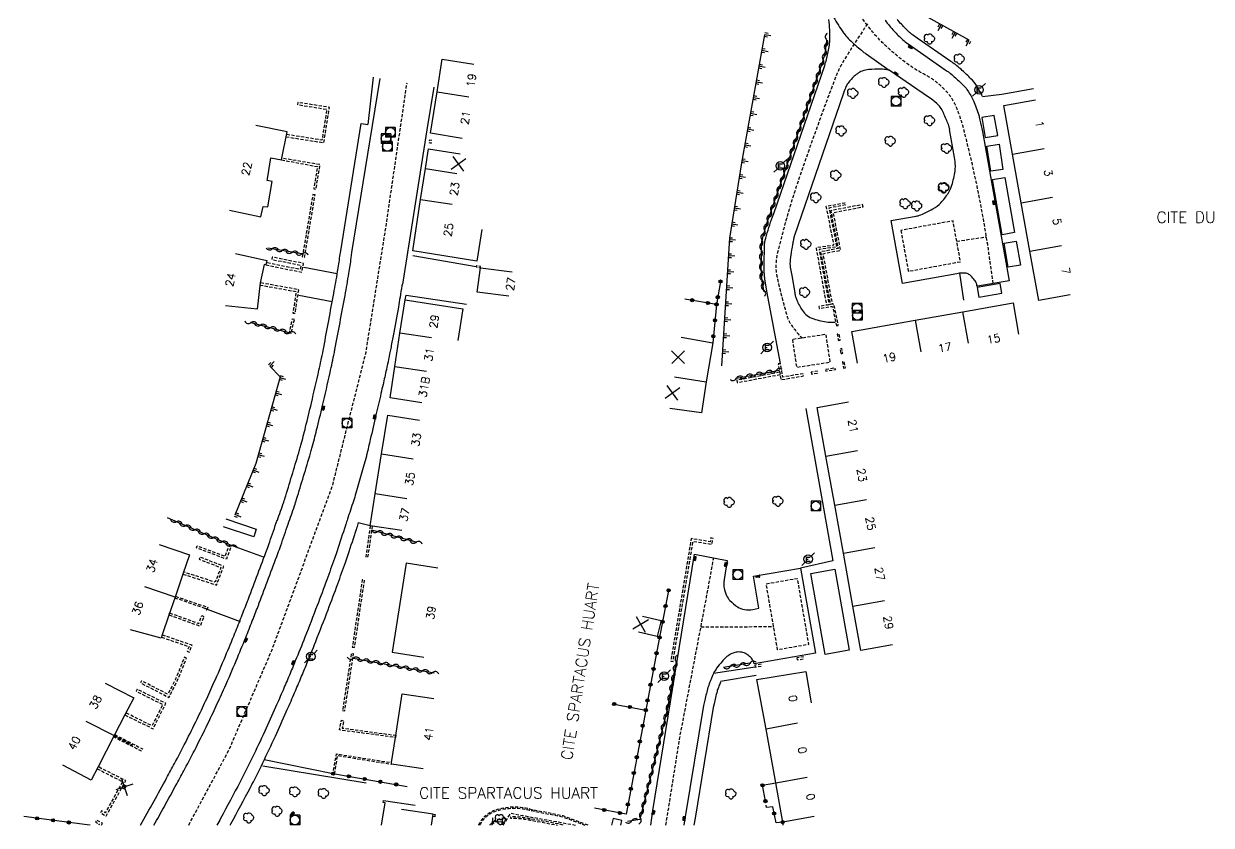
# Model space of a CAD drawing. Header units: millimetres. Extents: x 149999 to 151000, y 127000 to 128000.
# Drawn here: x 150167.4 to 150352.8, y 127000 to 127125.1 of the extents above; entities that cross this region are included whole.
import ezdxf
from ezdxf.enums import TextEntityAlignment as Align

# ---------------------------------------------------------------- set-up
doc = ezdxf.new("R2010")
doc.units = ezdxf.units.MM
doc.linetypes.add('DASHED', pattern=[0.75, 0.5, -0.25])
doc.layers.get('0').update_dxf_attribs({"linetype": 'CONTINUOUS'})
for name, color, linetype in [('W0001', 6, 'DASHED'), ('W0008', 7, 'CONTINUOUS'), ('W0017', 7, 'CONTINUOUS'), ('W0100', 7, 'CONTINUOUS'), ('W0112', 1, 'DASHED'), ('W0211', 2, 'CONTINUOUS'), ('W0300', 7, 'CONTINUOUS'), ('W0302', 3, 'CONTINUOUS'), ('W0310', 3, 'CONTINUOUS'), ('W0322', 7, 'CONTINUOUS'), ('W0400', 7, 'CONTINUOUS'), ('W0420', 7, 'CONTINUOUS'), ('W0471', 7, 'CONTINUOUS'), ('W0989', 7, 'CONTINUOUS'), ('W0991', 7, 'CONTINUOUS'), ('W1102', 7, 'CONTINUOUS'), ('W1474', 7, 'CONTINUOUS')]:
    doc.layers.add(name, color=color, linetype=linetype)
doc.styles.get("Standard").update_dxf_attribs({"font": 'romans.shx', "width": 0.85})

# ---------------------------------------------------------------- blocks, each defined once
blk = doc.blocks.new('t991o')
at = {"color": 0, "linetype": 'Continuous'}
for p, q in [((-1, 1), (1, -1)), ((-1, -1), (1, 1))]:
    blk.add_line(p, q, dxfattribs=at)
blk = doc.blocks.new('t322o')
at = {"color": 0, "linetype": 'Continuous'}
for radius in [0.25, 0.15]:
    blk.add_circle((0, 0), radius, dxfattribs=at)
blk = doc.blocks.new('T400')
for p, q in [((-0.15, 0.3), (0.15, 0.3)), ((-0.15, -0.25), (-0.15, 0.3)), ((-0.15, 0.15), (0.15, 0.15)), ((-0.15, 0), (0.15, 0)), ((0.15, 0.3), (0.15, -0.25)), ((-0.15, -0.15), (0.15, -0.15)), ((-0.15, -0.25), (-0.15, -0.3)), ((-0.15, -0.3), (0.15, -0.3)), ((0.15, -0.3), (0.15, -0.25))]:
    blk.add_line(p, q)
blk = doc.blocks.new('t310o')
at = {"color": 0, "linetype": 'Continuous'}
for centre, start, end in [((-0.5, 0.38), 216.8699, 323.1304), ((0.5, -0.37), 36.8699, 143.1303)]:
    blk.add_arc(centre, 0.625, start, end, dxfattribs=at)
blk = doc.blocks.new('t211o')
at = {"color": 0, "linetype": 'Continuous'}
for p, q in [((-0.29, 0.5), (-0.29, 0)), ((0, 1), (0, 0)), ((0.29, 0.5), (0.29, 0))]:
    blk.add_line(p, q, dxfattribs=at)
blk = doc.blocks.new('T420')
for p, q in [((0.75, 0.75), (-0.75, 0.75)), ((-0.75, 0.75), (-0.75, -0.75)), ((0.75, 0.75), (0.75, -0.75)), ((0.75, -0.75), (-0.75, -0.75))]:
    blk.add_line(p, q)
blk.add_ellipse((0, 0), major_axis=(-0.53, 0.53), ratio=1, start_param=3.926991, end_param=10.210176)
blk = doc.blocks.new('T300')
for p, q in [((-0.8, 0.51), (-0.86, 0.34)), ((-0.86, 0.34), (-0.86, 0.17)), ((-0.86, 0.17), (-0.74, 0.06)), ((-0.69, 0.63), (-0.8, 0.51)), ((-0.8, -0.06), (-0.74, 0.06)), ((-0.74, 0.06), (-0.69, 0.11)), ((-0.57, 0.69), (-0.69, 0.63)), ((-0.46, 0.69), (-0.57, 0.69)), ((-0.29, 0.63), (-0.46, 0.69)), ((-0.29, 0.63), (-0.17, 0.74)), ((-0.23, 0.57), (-0.29, 0.63)), ((-0.17, 0.74), (-0.06, 0.8)), ((-0.06, 0.8), (0.06, 0.8)), ((0.06, 0.8), (0.23, 0.74)), ((0.23, 0.74), (0.34, 0.63)), ((0.34, 0.63), (0.4, 0.51)), ((0.46, 0.46), (0.34, 0.46)), ((0.4, 0.51), (0.4, 0.46)), ((0.57, 0.4), (0.46, 0.46)), ((0.57, 0.4), (0.69, 0.29)), ((0.69, 0.29), (0.74, 0.17)), ((0.74, 0.06), (0.69, -0.17)), ((0.74, 0.17), (0.74, 0.06)), ((-0.8, -0.17), (-0.8, -0.06)), ((-0.8, -0.23), (-0.8, -0.17)), ((-0.74, -0.34), (-0.8, -0.23)), ((-0.69, -0.4), (-0.74, -0.34)), ((-0.51, -0.46), (-0.69, -0.4)), ((-0.4, -0.46), (-0.51, -0.46)), ((-0.4, -0.46), (-0.34, -0.46)), ((-0.34, -0.46), (-0.34, -0.4)), ((-0.34, -0.51), (-0.34, -0.46)), ((-0.29, -0.63), (-0.34, -0.51)), ((-0.17, -0.74), (-0.29, -0.63)), ((-0.06, -0.8), (-0.17, -0.74)), ((0.06, -0.8), (-0.06, -0.8)), ((0.17, -0.74), (0.06, -0.8)), ((0.23, -0.69), (0.17, -0.74)), ((0.29, -0.46), (0.23, -0.46)), ((0.29, -0.63), (0.23, -0.69)), ((0.46, -0.4), (0.29, -0.46)), ((0.34, -0.51), (0.29, -0.63)), ((0.34, -0.51), (0.34, -0.46)), ((0.57, -0.34), (0.46, -0.4)), ((0.63, -0.29), (0.57, -0.34)), ((0.69, -0.17), (0.63, -0.29))]:
    blk.add_line(p, q)
blk = doc.blocks.new('T471')
for p, q in [((-0.333334, 0.333334), (-0.333334, -0.333334)), ((-0.333334, 0.333334), (0.333334, 0.333334)), ((-0.333334, 0), (0, 0)), ((0.500001, 0.500001), (1.000002, 1.000002)), ((-0.500001, -0.500001), (-1.000002, -1.000002)), ((-0.333334, -0.333334), (0.333334, -0.333334))]:
    blk.add_line(p, q)
blk.add_ellipse((0, 0), major_axis=(0.471405, 0.471405), ratio=1, start_param=5.4977871438, end_param=11.780972451)
blk = doc.blocks.new('T1474')
at = {"color": 0, "linetype": 'Continuous', "flags": 128}
for points in [[(-0.75, -0.5), (-0.75, 0.5)], [(-0.75, 0), (0.75, 0)], [(0.75, 0), (0.75, -0.5), (0.75, 0.5)]]:
    blk.add_lwpolyline(points, dxfattribs=at)

msp = doc.modelspace()

# ---------------------------------------------------------------- linework, layer by layer
at = {"layer": 'W0001', "flags": 128}
for points in [[(150318.73, 127084.56, 0.012526), (150317.08, 127095.34, 0.014994), (150315.21, 127104.25, 0.000266), (150314.23, 127108.27, 0.00468), (150314.18, 127108.5, 0.015698), (150313.62, 127110.37, 0.017226), (150313, 127112.04, 0.043187), (150312.36, 127113.29, 0.040153), (150311.46, 127114.5, 0.026101), (150310.69, 127115.29, 0.022382), (150309.7, 127116.12, 0.044569), (150307.98, 127117.21, -0.034548), (150305.73, 127118.58, -0.022643), (150303.27, 127120.49, -0.02267), (150301, 127122.61, -0.03105), (150299.25, 127124.64, -0.028122), (150297.59, 127127.09, -0.028962), (150296.37, 127129.44, -0.022517), (150295.11, 127132.6, -0.02907), (150293.98, 127136.65, -0.046225), (150293.65, 127139.27, -0.019145), (150293.67, 127141.64, -0.017715), (150293.88, 127144.18, -0.011943), (150294.21, 127146.57, -0.019862), (150294.51, 127147.99, -0.036118), (150294.71, 127148.6, -0.004125), (150296.84, 127153.69, -0.02963), (150298.65, 127157.31, -0.020728), (150301.73, 127162.18)], [(150299.11, 127125.1, 0.014481), (150295.2, 127119, 0.043751), (150294.15, 127116.84, 0.009068), (150288.52, 127101.28, 0.016904), (150285.93, 127092.79, 0.002878), (150285.09, 127089.55, 0.017252), (150284.97, 127089, 0.041318), (150284.8, 127087.27, 0.052353), (150284.92, 127085.9, 0.007689), (150285.1, 127085.06, 0.003446), (150285.53, 127083.19, 0.00617), (150285.81, 127082.13, 0.002568), (150286.5, 127079.59, 0.078067), (150287.14, 127078.2, 0.043055), (150288.86, 127076.03)]]:
    msp.add_lwpolyline(points, format="xyb", dxfattribs=at)
for points in [[(150193.12, 127000), (150199.39, 127011.69), (150206.1, 127027.28), (150215.55, 127052.89), (150220.81, 127073.86), (150223.89, 127093.2), (150227.21, 127115.88)], [(150313.04, 127091.16), (150317.68, 127091.85)], [(150267.63, 127000), (150269.76, 127013.44), (150273.98, 127035.57), (150275.09, 127041.74)], [(150273.1, 127030.96), (150284.45, 127030.99)], [(150242.21, 127000), (150243.4, 127001.85), (150253.52, 127000)]]:
    msp.add_lwpolyline(points, dxfattribs=at)
for points in [[(150304.31, 127092.85), (150305.48, 127086.47), (150313.62, 127087.96), (150312.46, 127094.34)], [(150287.37, 127075.8), (150288.03, 127071.48), (150293.29, 127072.29), (150292.63, 127076.6)], [(150283.29, 127037.68), (150288.12, 127038.52), (150289.9, 127028.19), (150285.07, 127027.36)]]:
    msp.add_lwpolyline(points, close=True, dxfattribs=at)
at = {"layer": 'W0008', "flags": 128}
for points in [[(150285.51, 127072.06), (150283.41, 127083.37), (150283.12, 127085, -0.018233), (150283.06, 127085.43, -0.012822), (150283.01, 127086.04, -0.013664), (150282.98, 127087.27, -0.005548), (150283.02, 127090.31, -0.059945), (150283.21, 127091.64, -0.023065), (150284.28, 127094.97), (150284.46, 127095.47), (150292.42, 127118.61, 0.015877), (150292.7, 127119.52, 0.014998), (150292.93, 127120.49, 0.016081), (150293.12, 127121.53, 0.016081), (150293.23, 127122.57, 0.017757), (150293.21, 127124.18, 0.017757), (150293.07, 127125.78, 0.015977)], [(150293.62, 127126.43, 0.007366), (150295.14, 127123.99, 0.030756), (150295.55, 127123.43, 0.029296), (150296.31, 127122.62, 0.013054), (150298.15, 127120.97, 0.014031), (150298.45, 127120.73, 0.010034), (150298.88, 127120.41), (150302.51, 127117.87, 0.017402), (150301.73, 127117.99, 0.025726), (150301.2, 127118.03, 0.03078), (150299.31, 127117.95, 0.055384), (150298.28, 127117.72, 0.085671), (150297.52, 127117.31, 0.044279), (150296.3, 127116.16, 0.058535), (150295.86, 127115.52, 0.04582), (150295.47, 127114.6), (150295.32, 127114.13), (150287.7, 127092.05, 0.025376), (150287.65, 127091.88, 0.008497), (150287.54, 127091.36, 0.00499), (150287.4, 127090.65, 0.002163), (150287.12, 127089.01, 0.041151), (150287, 127087.63, 0.053733), (150287.11, 127086.58), (150287.27, 127085.81), (150287.74, 127083.1, 0.02805), (150287.87, 127082.51, 0.029863), (150288.06, 127081.98, 0.047118), (150288.95, 127080.33, 0.084058), (150289.67, 127079.56, 0.086309), (150290.71, 127079.03, 0.043713), (150292.94, 127078.54, 0.023005), (150293.41, 127078.51, 0.016557), (150294.08, 127078.5)], [(150301.86, 127125.65, 0.014199), (150302.53, 127124.79, 0.014199), (150303.25, 127123.97, 0.01921), (150304.61, 127122.62, 0.034995), (150305.43, 127121.97), (150305.98, 127121.59), (150311.23, 127117.94, -0.004437), (150311.9, 127117.47, -0.017615), (150312.07, 127117.34, -0.012549), (150312.85, 127116.66, -0.007175), (150314.16, 127115.41, -0.05799), (150314.77, 127114.65, -0.031946), (150315.63, 127113.1, -0.017673), (150316.09, 127111.99, -0.017673), (150316.48, 127110.84, -0.015684), (150316.56, 127110.51, -0.002985), (150316.96, 127108.76), (150317.07, 127108.28), (150318.98, 127097.49), (150321.24, 127084.99), (150316.27, 127084.13, -0.496045), (150316.16, 127084.23, 0.139314), (150316.09, 127084.64, 0.057854), (150315.71, 127085.24, 0.044214), (150315.07, 127085.89, 0.138459), (150314.53, 127086.15, 0.076688), (150313.46, 127086.15), (150313.06, 127086.09), (150304.59, 127084.57), (150302.81, 127094.38), (150306.71, 127095.08, 0.017239), (150306.99, 127095.14, 0.020209), (150307.23, 127095.21, 0.029683), (150308.1, 127095.57, 0.019971), (150309.33, 127096.22, 0.0676), (150310.56, 127097.17, 0.057192), (150311.69, 127098.63, 0.061158), (150312.27, 127099.91, 0.037977), (150312.77, 127102.11, 0.048427), (150312.82, 127102.95, 0.031571), (150312.68, 127104.22), (150311.93, 127108.6, 0.11596), (150311.94, 127108.67, 0.008833), (150311.8, 127109.15, 0.027841), (150311.48, 127110.02, 0.013686), (150310.69, 127111.71, 0.080439), (150310.2, 127112.39, 0.043686), (150309.03, 127113.38), (150308.62, 127113.67), (150302.51, 127117.87)], [(150317.04, 127113.76, 0.031946), (150316.1, 127115.49, 0.05799), (150315.25, 127116.53, 0.007175), (150313.91, 127117.81, 0.012549), (150313.07, 127118.54, 0.017615), (150312.82, 127118.73, 0.004437), (150312.13, 127119.22), (150306.87, 127122.88), (150306.31, 127123.26, -0.034995), (150305.67, 127123.77, -0.01921), (150304.4, 127125.03, -0.014199), (150303.74, 127125.79, 0.138941)], [(150187.7, 127000, 0.001589), (150189.27, 127002.82, 0.001122), (150191.26, 127006.46, 0.001768), (150192.52, 127008.78, 0.005031), (150194.27, 127012.14, 0.004713), (150196.08, 127015.77, 0.004771), (150197.42, 127018.6, 0.004684), (150198.74, 127021.51, 0.003844), (150200.53, 127025.67, 0.004468), (150202.02, 127029.28, 0.001374), (150203.05, 127031.87, 0.00156), (150203.95, 127034.16, 0.002651), (150204.14, 127034.68, 0.000176), (150207.05, 127042.43, 0.00573), (150207.49, 127043.65, 0.002093), (150208.65, 127047, 0.003198), (150209.64, 127049.84, 0.008841), (150209.97, 127050.88, 0.000862), (150212.15, 127058.08, 0.008048), (150212.37, 127058.86, 0.003944), (150213.1, 127061.71, 0.002991), (150214.01, 127065.49, 0.002804), (150215.2, 127070.64, 0.004659), (150215.86, 127073.76, 0.004411), (150215.96, 127074.27, 0.000268), (150217.53, 127082.69, 0.004844), (150218.13, 127086.13, 0.006894), (150218.5, 127088.56), (150218.61, 127089.41), (150221.8, 127109.25), (150223.01, 127116.57)], [(150231.41, 127115.19), (150230.31, 127108.55), (150226.56, 127084.76, -0.051583), (150226.49, 127084.49, 0.047226), (150226.4, 127084.2, 0.00525), (150226.12, 127082.45, -0.005859), (150225.86, 127080.88, -0.001667), (150225.04, 127076.37, -0.003848), (150224.66, 127074.41, -0.003041), (150223.98, 127071.12, -0.004265), (150223.46, 127068.78, -0.00003), (150223.14, 127067.4, -0.000012), (150222.36, 127064.03, -0.000045), (150221.47, 127060.19, -0.000076), (150220.94, 127057.91, -0.012069), (150220.86, 127057.62, -0.000605), (150219.22, 127051.84, -0.008465), (150218.84, 127050.6, -0.003667), (150217.9, 127047.76, -0.001128), (150217.65, 127046.94, -0.006284), (150217.6, 127046.79, -0.000919), (150216.28, 127042.82, -0.003017), (150215.87, 127041.61, -0.003776), (150214.68, 127038.29, -0.003105), (150213.18, 127034.26, -0.003184), (150211.27, 127029.34, -0.00421), (150209.77, 127025.63, -0.001662), (150208.84, 127023.4, -0.001605), (150207.85, 127021.09, -0.003072), (150206.69, 127018.43, -0.002141), (150204.99, 127014.64, -0.005702), (150203.04, 127010.49, -0.006995), (150201.38, 127007.15, -0.003588), (150201.16, 127006.75, -0.000255), (150198.11, 127001.05, -0.00549), (150197.53, 127000)], [(150206.97, 127047.6, 0.003198), (150207.95, 127050.42, 0.008841), (150208.27, 127051.39, 0.000862), (150210.44, 127058.59, 0.008048), (150210.64, 127059.31, 0.003944), (150211.37, 127062.14, 0.002991), (150212.28, 127065.9, 0.002804), (150213.46, 127071.03, 0.004659), (150214.12, 127074.11, 0.004411), (150214.21, 127074.59, 0.000268), (150215.77, 127083.02, 0.004844), (150216.37, 127086.42, 0.006894), (150216.73, 127088.8), (150216.85, 127089.67), (150220.04, 127109.53), (150221.1, 127109.36)], [(150185.62, 127000, 0.002091), (150187.68, 127003.7, 0.001122), (150189.67, 127007.33, 0.001768), (150190.91, 127009.64, 0.005031), (150192.65, 127012.97, 0.004713), (150194.44, 127016.56, 0.004771), (150195.77, 127019.37, 0.004684), (150197.07, 127022.24, 0.003844), (150198.86, 127026.38, 0.004468), (150200.33, 127029.96, 0.001374), (150201.36, 127032.54, 0.00156), (150202.25, 127034.82, 0.002651), (150202.44, 127035.32, 0.000176), (150205.35, 127043.06, 0.00573), (150205.77, 127044.24, 0.002093), (150206.92, 127047.59)], [(150199.61, 127000, 0.000942), (150199.71, 127000.19, 0.000255), (150202.77, 127005.89, 0.003588), (150203, 127006.32, 0.006995), (150204.69, 127009.7, 0.005702), (150206.65, 127013.88, 0.002141), (150208.36, 127017.69, 0.003072), (150209.53, 127020.37, 0.001605), (150210.52, 127022.69, 0.001662), (150211.45, 127024.93, 0.00421), (150212.96, 127028.67, 0.003184), (150214.88, 127033.62, 0.003105), (150216.39, 127037.66, 0.003776), (150217.59, 127041.01, 0.003017), (150218.01, 127042.24, 0.000919), (150219.33, 127046.22, 0.006284), (150219.39, 127046.41, 0.001128), (150219.64, 127047.24)], [(150265.25, 127000), (150265.61, 127002.26), (150272.1, 127042.31), (150277.19, 127041.33), (150276.74, 127038.34, -0.022544), (150276.68, 127038.03, 0.044952), (150276.66, 127037.87, 0.068242), (150276.73, 127037.01, 0.047809), (150277.1, 127035.85, 0.090925), (150277.63, 127035.06, 0.055458), (150278.82, 127034.07, 0.104483), (150279.89, 127033.65, 0.092983), (150281.19, 127033.68), (150282.15, 127033.88), (150281.3, 127038.84), (150288.66, 127040.09), (150291.01, 127026.86), (150281.42, 127025.2, 0.022741), (150281.34, 127025.45, 0.033062), (150281.26, 127025.61, 0.06884), (150280.85, 127026.2, 0.060758), (150280.22, 127026.71, 0.101025), (150279.46, 127027, 0.095008), (150278.6, 127026.98, 0.06481), (150277.73, 127026.67, 0.06571), (150276.99, 127026.16, 0.031187), (150276.4, 127025.55, 0.01926), (150275.55, 127024.48, 0.039908), (150275.19, 127023.91, 0.025896), (150274.76, 127022.95, 0.013563), (150274.46, 127022.23, 0.013563), (150274.19, 127021.5, 0.019813), (150274.13, 127021.27, 0.002236), (150273.65, 127019.28), (150273.51, 127018.68), (150270.66, 127001.31), (150270.44, 127000)]]:
    msp.add_lwpolyline(points, format="xyb", dxfattribs=at)
for points in [[(150221.93, 127116.75), (150221.1, 127109.36)], [(150221.48, 127046.74), (150219.59, 127047.17)]]:
    msp.add_lwpolyline(points, dxfattribs=at)
at = {"layer": 'W0017', "flags": 128}
for points in [[(150317.04, 127113.76), (150320.09, 127114.13), (150325.02, 127114.99)], [(150238, 127087.14), (150228.1, 127088.9)], [(150211.11, 127087.12), (150216.32, 127086.1)], [(150313.46, 127086.15), (150314.1, 127081.98)], [(150215.54, 127081.69), (150210.31, 127082.69)], [(150226.92, 127082), (150227.05, 127082.72), (150236.5, 127081.33)], [(150289.5, 127065.02), (150293.7, 127041.28), (150288.66, 127040.09)], [(150198.94, 127047.8), (150203.68, 127046.22), (150203.27, 127045), (150198.53, 127046.58)], [(150204.95, 127041.79), (150199.81, 127043.64)], [(150196.01, 127033.7), (150201.16, 127031.81)], [(150281.56, 127024.68), (150275.08, 127023.68)], [(150276.17, 127022.45), (150281.71, 127023.4)], [(150204.88, 127010.24), (150215.66, 127008.04)]]:
    msp.add_lwpolyline(points, dxfattribs=at)
for points in [[(150318.89, 127110.79), (150316.93, 127110.45), (150317.46, 127107.35), (150319.43, 127107.69)], [(150317.76, 127106.01), (150319.64, 127106.29), (150320.22, 127102.38), (150318.34, 127102.09)], [(150318.61, 127100.78), (150320.54, 127101.12), (150322.06, 127092.52), (150320.13, 127092.18)], [(150320.43, 127090.86), (150322.33, 127091.19), (150322.98, 127087.42), (150321.08, 127087.09)], [(150316.23, 127083.91), (150316.5, 127082.41), (150320.07, 127083.05), (150319.8, 127084.55)], [(150290.24, 127039.3), (150293.98, 127039.96), (150296.24, 127027.3), (150292.51, 127026.63)]]:
    msp.add_lwpolyline(points, close=True, dxfattribs=at)
msp.add_lwpolyline([(150276.17, 127022.31, 0.013563), (150275.89, 127021.67, 0.013563), (150275.65, 127021.01, 0.019813), (150275.62, 127020.91, 0.002236), (150275.15, 127018.93), (150275.02, 127018.38), (150272.18, 127001.06), (150272.01, 127000)], format="xyb", dxfattribs=at)
at = {"layer": 'W0100', "flags": 128}
for points in [[(150235.8, 127107.21), (150230.87, 127108.01), (150231.92, 127114.5), (150231.92, 127114.5), (150232.7, 127119.58), (150237.64, 127118.82)], [(150330.75, 127082.8), (150325.83, 127081.92), (150324.45, 127089.61), (150323.09, 127097.17), (150321.75, 127104.76), (150320.39, 127112.35), (150325.31, 127113.23)], [(150199.51, 127096), (150204.4, 127094.97), (150204.74, 127096.57), (150205.49, 127096.54), (150206.17, 127100.5), (150205.39, 127100.63), (150205.48, 127101.23), (150205.97, 127104.19), (150207.62, 127103.86), (150208.49, 127108.24), (150203.58, 127109.2)], [(150238.9, 127092.98), (150238.1, 127088.04), (150228.14, 127089.66), (150229.32, 127097.67), (150230.07, 127102.5), (150230.56, 127105.58), (150235.5, 127104.79)], [(150229.32, 127097.67), (150234.26, 127096.92)], [(150200.43, 127089.22), (150205.32, 127088.17), (150205.17, 127087.45), (150204.88, 127087.52), (150204.27, 127084.67), (150203.82, 127080.53), (150198.85, 127081.06)], [(150243.13, 127082.59), (150238.18, 127083.23), (150238.66, 127087.01), (150243.62, 127086.37)], [(150229.52, 127065.94), (150224.57, 127066.69), (150225.32, 127071.6), (150226.1, 127076.81), (150226.9, 127082.01), (150235.9, 127080.6), (150235.13, 127075.66)], [(150297.54, 127072.12), (150296.66, 127077.04), (150306.56, 127078.82), (150314, 127080.16), (150321.83, 127081.55), (150322.7, 127076.63)], [(150270.01, 127076.16), (150274.94, 127075.32), (150273.9, 127069.19), (150273.2, 127064.34), (150268.25, 127065.06)], [(150303, 127028.13), (150298.08, 127027.25), (150296.84, 127034.2), (150295.35, 127042.46), (150294.01, 127049.93), (150292.62, 127057.59), (150291.24, 127065.21), (150296.16, 127066.1)], [(150226.42, 127045.98), (150221.48, 127046.74), (150222.24, 127051.72), (150223.22, 127057.94), (150224.2, 127064.01), (150229.14, 127063.21)], [(150188.51, 127043.82), (150193.25, 127042.22), (150192.23, 127039.18), (150191, 127035.59), (150190.03, 127032.78), (150188.97, 127029.69), (150188.84, 127029.18), (150184.01, 127030.5)], [(150232.04, 127040.1), (150227.1, 127040.88), (150225.53, 127030.95), (150224.9, 127027), (150229.84, 127026.22)], [(150263.97, 127032.64), (150266.89, 127031.94), (150266.29, 127029.42), (150263.37, 127030.11)], [(150285.94, 127000), (150285.86, 127000.46), (150284.77, 127006.62), (150283.27, 127015), (150281.84, 127022.72), (150289.48, 127024), (150290.31, 127019.07)], [(150180.09, 127022.17), (150184.54, 127019.87), (150183.16, 127017.19), (150181.49, 127013.97), (150179, 127009.1), (150177.89, 127007.01), (150173.47, 127009.35)], [(150229.73, 127008.8), (150224.78, 127009.52), (150224.81, 127009.75), (150225.42, 127013.67), (150226.46, 127020.51), (150231.4, 127019.75)], [(150223.21, 127000), (150223.8, 127003.5), (150223.51, 127003.54), (150223.55, 127003.83), (150228.5, 127003.13)], [(150231.04, 127000), (150231.29, 127001.69), (150226.35, 127002.44)], [(150260.6, 127000), (150260.75, 127000.73), (150259.38, 127001.02), (150259.16, 127000)]]:
    msp.add_lwpolyline(points, dxfattribs=at)
msp.add_lwpolyline([(150183.1, 127005.6), (150182.8, 127005.76), (150183.06, 127006.28), (150183.36, 127006.12)], close=True, dxfattribs=at)
at = {"layer": 'W0112', "flags": 128}
for points in [[(150208.33, 127107.46), (150214.23, 127106.54), (150215.09, 127112.06), (150210.15, 127112.83), (150210.09, 127112.48), (150214.68, 127111.76), (150213.93, 127106.95), (150208.4, 127107.81)], [(150207.62, 127103.86), (150213.23, 127102.81), (150212.64, 127099.35), (150212.99, 127099.29), (150213.64, 127103.11), (150207.67, 127104.12)], [(150293.11, 127081.22), (150292.75, 127081.16), (150291.12, 127090.18), (150293.87, 127090.58), (150292.67, 127096.62), (150295.58, 127097.17), (150295.65, 127096.82), (150293.09, 127096.34), (150294.29, 127090.28), (150291.54, 127089.89), (150293.11, 127081.22)], [(150205.17, 127087.45), (150210.79, 127086.33), (150211.06, 127087.69), (150206.16, 127088.67), (150206.09, 127088.32), (150210.64, 127087.41), (150210.51, 127086.74), (150205.24, 127087.8)], [(150204.23, 127084.32), (150209.9, 127083.3), (150209.39, 127079.95), (150209.74, 127079.9), (150210.3, 127083.59), (150204.27, 127084.67)], [(150285.39, 127070.7), (150278.71, 127069.44), (150278.77, 127069.09), (150285.45, 127070.35)], [(150221.48, 127046.74), (150220.76, 127041.88), (150221.11, 127041.83), (150221.83, 127046.68)], [(150199.48, 127043.77), (150199.81, 127043.64), (150199.01, 127041.51), (150194.33, 127043.28), (150194.46, 127043.61), (150198.8, 127041.97), (150199.49, 127043.78)], [(150192.23, 127039.18), (150197.46, 127037.48), (150198.6, 127040.4), (150194.87, 127041.85), (150194.74, 127041.52), (150198.14, 127040.2), (150197.25, 127037.92), (150192.34, 127039.51)], [(150191.05, 127035.72), (150196.12, 127033.99), (150196.01, 127033.7), (150190.96, 127035.46)], [(150190.14, 127033.12), (150194.69, 127031.49), (150195.17, 127032.71), (150195.5, 127032.58), (150194.9, 127031.04), (150190.03, 127032.78), (150190.15, 127033.11)], [(150188.88, 127029.34), (150193.18, 127027.86), (150192.88, 127027.15), (150193.21, 127027.01), (150193.66, 127028.07), (150188.97, 127029.69)], [(150183.16, 127017.19), (150187.56, 127015.03), (150189.54, 127018.99), (150185.07, 127021.22), (150184.91, 127020.91), (150189.06, 127018.83), (150187.4, 127015.5), (150183.32, 127017.51)], [(150225.47, 127014.02), (150225.42, 127013.67), (150216.67, 127014.85), (150216.96, 127016.36), (150217.3, 127016.29), (150217.09, 127015.15), (150225.47, 127014.02)], [(150181.58, 127014.13), (150185.91, 127011.9), (150185.76, 127011.53), (150181.39, 127013.77)], [(150181.49, 127013.95), (150184.35, 127012.48), (150181.48, 127013.95)], [(150215.89, 127008), (150215.66, 127008.04), (150216.19, 127011.12), (150224.81, 127009.75)], [(150215.89, 127008), (150216.38, 127010.86), (150224.78, 127009.52)], [(150178.83, 127008.79), (150182.8, 127006.79), (150180.1, 127001.9), (150179.53, 127002.21), (150179.36, 127001.9), (150180.24, 127001.42), (150183.29, 127006.94), (150179, 127009.1)], [(150179.49, 127000), (150179.64, 127000.28), (150178.76, 127000.76), (150178.59, 127000.44), (150179.16, 127000.14), (150179.08, 127000)]]:
    msp.add_lwpolyline(points, dxfattribs=at)
for points in [[(150230.63, 127106.56), (150230.98, 127106.48), (150231.06, 127106.86), (150230.71, 127106.93)], [(150212.86, 127098.38), (150212.51, 127098.44), (150210.86, 127088.71), (150211.21, 127088.65)], [(150298.42, 127096.54), (150298.35, 127096.88), (150293.36, 127095.92), (150294.51, 127090.04), (150291.77, 127089.49), (150293.29, 127081.31), (150293.64, 127081.37), (150292.18, 127089.21), (150294.92, 127089.76), (150293.77, 127095.63)], [(150238.66, 127087.01), (150238.7, 127087.21), (150238.04, 127087.34), (150238, 127087.14)], [(150294.25, 127077.94), (150294.55, 127078), (150293.88, 127081.34), (150291.49, 127080.96), (150291.54, 127080.66), (150293.64, 127080.99)], [(150209.62, 127078.92), (150209.27, 127079), (150208.8, 127076.9), (150209.14, 127076.82)], [(150294.56, 127075.64), (150294.85, 127075.69), (150294.68, 127076.69), (150294.38, 127076.64)], [(150294.97, 127073.6), (150295.25, 127073.66), (150295.09, 127074.41), (150294.81, 127074.35)], [(150285.51, 127072.06), (150285.16, 127072), (150285.6, 127069.54), (150289.11, 127070.13), (150289.05, 127070.48), (150285.89, 127069.95)], [(150295.37, 127071.32), (150295.65, 127071.37), (150295.47, 127072.36), (150295.19, 127072.31)], [(150290.3, 127070.71), (150290.35, 127070.42), (150291.33, 127070.59), (150291.28, 127070.89)], [(150292.54, 127071.1), (150292.58, 127070.88), (150294.11, 127071.14), (150294.08, 127071.36)], [(150274.99, 127044.77), (150274.64, 127044.83), (150274.53, 127044.25), (150271.58, 127044.72), (150268.39, 127025.62), (150268.74, 127025.56), (150271.88, 127044.31), (150274.81, 127043.84)], [(150218.66, 127027.77), (150219.01, 127027.72), (150220.57, 127038.23), (150220.22, 127038.28)], [(150196.01, 127033.7), (150195.68, 127033.84), (150195.63, 127033.72), (150195.96, 127033.59)], [(150192.79, 127026.07), (150192.46, 127026.21), (150191, 127022.63), (150189.87, 127020.42), (150185.74, 127022.54), (150185.57, 127022.22), (150190.03, 127019.94), (150191.33, 127022.48)], [(150217.14, 127017.9), (150217.49, 127017.85), (150218.85, 127026.73), (150218.5, 127026.78)], [(150288.08, 127026.09), (150288.13, 127025.8), (150289.13, 127025.98), (150289.08, 127026.27)], [(150281.5, 127024.95), (150281.55, 127024.68), (150282.53, 127024.84), (150282.48, 127025.12)]]:
    msp.add_lwpolyline(points, close=True, dxfattribs=at)
at = {"layer": 'W0112'}
msp.add_lwpolyline([(150231.29, 127001.69), (150231.59, 127001.64), (150231.57, 127001.5), (150231.54, 127001.3), (150231.24, 127001.34)], dxfattribs=at)
at = {"layer": 'W0112', "flags": 128}
for points in [[(150238.4, 127000, -0.07782), (150239.11, 127001.12, -0.13293), (150240.98, 127002.36, -0.154405), (150246.71, 127002.46), (150251.56, 127001.48), (150255.56, 127000)], [(150238.62, 127000, -0.07247), (150239.26, 127000.99, -0.13293), (150241.04, 127002.17, -0.154654), (150246.67, 127002.26), (150251.5, 127001.29), (150254.99, 127000)], [(150240.22, 127000), (150240.15, 127000.06, -0.086693), (150241.16, 127000.79, -0.086654), (150242.35, 127001.14), (150242.37, 127000.94, 0.086654), (150241.25, 127000.61, 0.078491), (150240.38, 127000, 0.078491)], [(150251.57, 127000), (150251.23, 127000.11), (150246.45, 127000.98, 0.038212), (150244.66, 127001.24, 0.027391), (150243.36, 127001.26), (150243.37, 127001.06, -0.027391), (150244.65, 127001.04, -0.038298), (150246.41, 127000.79), (150250.7, 127000)]]:
    msp.add_lwpolyline(points, format="xyb", dxfattribs=at)
at = {"layer": 'W0211', "flags": 128}
for points in [[(150315, 127122.53), (150307.51, 127126.64), (150305.11, 127130.71)], [(150283.04, 127123.39), (150279.43, 127103.42), (150277.54, 127091.66), (150276.32, 127071.72)], [(150205.77, 127071.67), (150207.4, 127070), (150203.59, 127056.47), (150200.35, 127048.37)]]:
    msp.add_lwpolyline(points, dxfattribs=at)
at = {"layer": 'W0302', "flags": 128}
msp.add_lwpolyline([(150220.82, 127006.57), (150204.7, 127009.21)], dxfattribs=at)
at = {"layer": 'W0310', "flags": 128}
msp.add_lwpolyline([(150292.72, 127122.61, -0.016081), (150292.61, 127121.6, -0.016081), (150292.43, 127120.6, -0.014998), (150292.2, 127119.65, -0.015877), (150291.93, 127118.77), (150283.98, 127095.64), (150283.8, 127095.15, 0.023065), (150282.72, 127091.78, 0.059945), (150282.51, 127090.32, 0.005548), (150282.47, 127087.27, 0.013664), (150282.5, 127086.01, 0.012822), (150282.55, 127085.38, 0.018233), (150282.62, 127084.91), (150282.91, 127083.28)], format="xyb", dxfattribs=at)
for points in [[(150210.81, 127089.17), (150205.48, 127090.1)], [(150202.83, 127078.45), (150209.14, 127076.82)], [(150278.65, 127069.76), (150285.39, 127071.03)], [(150199.81, 127043.64), (150199, 127043.99), (150189.82, 127047.96)], [(150228.63, 127044.15), (150221.69, 127046.06)], [(150218.86, 127026.05), (150221.59, 127025.55), (150231.43, 127023.76)], [(150269.22, 127025.55), (150267.83, 127018.03), (150263.57, 127000.89), (150261.62, 127000.54)], [(150280.74, 127025.26), (150276.63, 127024.58)]]:
    msp.add_lwpolyline(points, dxfattribs=at)
at = {"layer": 'W0322', "flags": 128}
for points in [[(150276.15, 127084.87), (150275.54, 127081.29), (150270.61, 127082.13)], [(150275.54, 127081.29), (150274.94, 127075.32)], [(150268.05, 127036.65), (150266.02, 127026.06), (150264.48, 127017.96), (150261.4, 127001.72), (150256.48, 127002.65)], [(150259.56, 127018.9), (150264.48, 127017.96)], [(150215.66, 127008.04), (150217.39, 127007.75), (150227.24, 127006.05)], [(150283.17, 127003.75), (150282.72, 127006.22), (150284.77, 127006.62)], [(150285.86, 127000.46), (150284.84, 127000.36), (150284.3, 127002.85), (150283.34, 127002.75), (150283.28, 127003.13)], [(150177.74, 127000), (150177.29, 127000.06), (150167.37, 127001.32)]]:
    msp.add_lwpolyline(points, dxfattribs=at)
at = {"layer": 'W1102'}
for p, q in [((150231.92, 127114.5), (150236.86, 127113.72)), ((150321.75, 127104.76), (150326.67, 127105.64)), ((150230.07, 127102.5), (150235.01, 127101.73)), ((150323.09, 127097.17), (150328.01, 127098.04)), ((150324.45, 127089.61), (150329.37, 127090.49)), ((150314.88, 127075.24), (150314, 127080.16)), ((150306.56, 127078.82), (150307.45, 127073.9)), ((150231.04, 127076.06), (150226.1, 127076.81)), ((150225.32, 127071.6), (150230.27, 127070.85)), ((150268.96, 127069.97), (150273.9, 127069.19)), ((150223.22, 127057.94), (150228.15, 127057.16)), ((150292.62, 127057.59), (150297.54, 127058.48)), ((150227.18, 127050.95), (150222.24, 127051.72)), ((150294.01, 127049.93), (150298.93, 127050.82)), ((150295.35, 127042.46), (150300.27, 127043.34)), ((150191, 127035.59), (150186.28, 127037.22)), ((150296.84, 127034.2), (150301.76, 127035.08)), ((150177.05, 127016.25), (150181.49, 127013.97)), ((150288.19, 127015.9), (150283.27, 127015)), ((150284.77, 127006.62), (150289.69, 127007.49)), ((150290.78, 127001.33), (150285.86, 127000.46))]:
    msp.add_line(p, q, dxfattribs=at)

# ---------------------------------------------------------------- block references
at = {"layer": 'W0211'}
for p, rotation in [((150283.04, 127123.39), 259.7449349171382), ((150310.61, 127124.93), 151.2502620268094), ((150312.8, 127123.73), 151.2502620268094), ((150315, 127122.53), 151.2502620268094), ((150282.6, 127120.93), 259.7449349171382), ((150282.15, 127118.47), 259.7449349171382), ((150281.71, 127116.01), 259.7449349171382), ((150281.26, 127113.55), 259.7449349171382), ((150280.82, 127111.09), 259.7449349171382), ((150280.37, 127108.63), 259.7449349171382), ((150279.93, 127106.17), 259.7449349171382), ((150279.48, 127103.71), 259.7449349171382), ((150279.08, 127101.24), 260.8858105288873), ((150278.68, 127098.77), 260.8858105288873), ((150278.29, 127096.3), 260.8858105288873), ((150277.89, 127093.84), 260.8858105288873), ((150277.52, 127091.36), 266.490434089761), ((150277.37, 127088.87), 266.490434089761), ((150277.22, 127086.37), 266.490434089761), ((150277.07, 127083.88), 266.490434089761), ((150276.91, 127081.38), 266.490434089761), ((150276.76, 127078.89), 266.490434089761), ((150276.61, 127076.39), 266.490434089761), ((150276.45, 127073.9), 266.490434089761), ((150205.77, 127071.67), 314.2245386510356), ((150207.35, 127069.84), 254.290821692947), ((150206.68, 127067.43), 254.290821692947), ((150206, 127065.02), 254.290821692947), ((150205.32, 127062.62), 254.290821692947), ((150204.65, 127060.21), 254.290821692947), ((150203.97, 127057.8), 254.290821692947), ((150203.18, 127055.44), 248.1522129143598), ((150202.25, 127053.12), 248.1522129143598), ((150201.32, 127050.79), 248.1522129143598), ((150200.39, 127048.47), 248.1522129143598)]:
    msp.add_blockref('t211o', p, dxfattribs=dict(at, rotation=rotation))
at = {"layer": 'W0300'}
for p in [(150308.82, 127122.73), (150313.48, 127119.59), (150301.69, 127115.94), (150296.84, 127114.23), (150304.77, 127114.39), (150308.82, 127109.98), (150295.02, 127108.36), (150302.69, 127106.77), (150311.48, 127105.64), (150294.18, 127101.43), (150311, 127099.44), (150311.07, 127099.54), (150291.07, 127097.96), (150305.01, 127097.01), (150306.82, 127096.65), (150289.52, 127090.66), (150289.33, 127083.16), (150277.53, 127050.38), (150285.15, 127050.55), (150204.93, 127005.38), (150209.71, 127005.19), (150214.2, 127004.93), (150277.79, 127004.87), (150206.94, 127002.15), (150202.52, 127001.12)]:
    msp.add_blockref('T300', p, dxfattribs=at)
at = {"layer": 'W0300', "rotation": 355.6077028209403}
msp.add_blockref('T300', (150241.8, 127000.86), dxfattribs=at)
at = {"layer": 'W0310'}
for p, rotation in [((150292.72, 127122.61), 265.4797877076018), ((150292.52, 127121.06), 259.800730491202), ((150292.17, 127119.53), 254.181038931049), ((150291.68, 127118.05), 251.0340391412091), ((150290.66, 127115.08), 251.0340391412091), ((150291.17, 127116.56), 251.0340391412091), ((150290.15, 127113.6), 251.0340391412091), ((150289.64, 127112.12), 251.0340391412091), ((150289.14, 127110.64), 251.0340391412091), ((150288.12, 127107.68), 251.0340391412091), ((150288.63, 127109.16), 251.0340391412091), ((150287.61, 127106.2), 251.0340391412091), ((150287.1, 127104.72), 251.0340391412091), ((150286.59, 127103.24), 251.0340391412091), ((150285.57, 127100.27), 251.0340391412091), ((150286.08, 127101.75), 251.0340391412091), ((150285.06, 127098.79), 251.0340391412091), ((150284.56, 127097.31), 251.0340391412091), ((150284.05, 127095.83), 251.0340391412091), ((150283.03, 127092.87), 253.2086098230846), ((150283.51, 127094.36), 250.872656891801), ((150282.62, 127091.36), 258.9220048149618), ((150206.18, 127089.98), 170.0839906378437), ((150207.72, 127089.71), 170.0839906378437), ((150282.5, 127089.8), 268.8397856882078), ((150209.26, 127089.44), 170.0839906378437), ((150210.81, 127089.17), 170.0839906378437), ((150282.47, 127088.23), 269.4924405011625), ((150282.48, 127086.67), 271.3926874268919), ((150282.59, 127085.11), 278.4049681820516), ((150282.86, 127083.56), 280.1410978795974), ((150202.83, 127078.45), 345.5455773408093), ((150204.35, 127078.05), 345.5455773408093), ((150205.87, 127077.66), 345.5455773408093), ((150207.38, 127077.27), 345.5455773408093), ((150208.9, 127076.88), 345.5455773408093), ((150278.65, 127069.76), 10.67361253726268), ((150280.18, 127070.05), 10.67361253726268), ((150281.72, 127070.34), 10.67361253726268), ((150283.26, 127070.63), 10.67361253726268), ((150284.8, 127070.92), 10.67361253726268), ((150191.19, 127047.37), 156.6430818273614), ((150192.62, 127046.75), 156.6430818273614), ((150194.06, 127046.12), 156.6430818273614), ((150195.5, 127045.5), 156.6430818273614), ((150222.59, 127045.82), 164.5997322760182), ((150224.1, 127045.4), 164.5997322760182), ((150196.94, 127044.88), 156.6430818273614), ((150198.37, 127044.26), 156.6430818273614), ((150199.81, 127043.64), 156.643081827361), ((150225.61, 127044.98), 164.5997322760182), ((150227.12, 127044.57), 164.5997322760182), ((150228.63, 127044.15), 164.5997322760182), ((150218.86, 127026.05), 349.6459800259403), ((150220.4, 127025.77), 349.6459800259403), ((150221.94, 127025.49), 349.6459800259402), ((150223.48, 127025.21), 349.6459800259402), ((150225.02, 127024.93), 349.6459800259402), ((150269.22, 127025.55), 259.5407827132228), ((150279.19, 127025), 189.3647715150447), ((150280.74, 127025.26), 189.3647715150447), ((150226.56, 127024.64), 349.6459800259402), ((150228.1, 127024.36), 349.6459800259402), ((150229.64, 127024.08), 349.6459800259402), ((150231.18, 127023.8), 349.6459800259402), ((150268.65, 127022.47), 259.5407827132228), ((150268.93, 127024.01), 259.5407827132228), ((150277.65, 127024.75), 189.3647715150447), ((150268.36, 127020.93), 259.5407827132228), ((150268.08, 127019.39), 259.5407827132228), ((150267.78, 127017.86), 256.0596268600908), ((150267.41, 127016.34), 256.0596268600908), ((150266.65, 127013.3), 256.0596268600908), ((150267.03, 127014.82), 256.0596268600908), ((150266.28, 127011.78), 256.0596268600908), ((150265.9, 127010.26), 256.0596268600908), ((150265.52, 127008.74), 256.0596268600908), ((150264.77, 127005.7), 256.0596268600908), ((150265.14, 127007.22), 256.0596268600908), ((150264.39, 127004.18), 256.0596268600908), ((150264.01, 127002.66), 256.0596268600908), ((150262.28, 127000.66), 190.3373700153745), ((150263.63, 127001.14), 256.0596268600908)]:
    msp.add_blockref('t310o', p, dxfattribs=dict(at, rotation=rotation))
at = {"layer": 'W0322'}
for p, rotation in [((150276.15, 127084.87), 260.3207114977374), ((150275.73, 127082.41), 260.3207114977374), ((150271.73, 127081.94), 170.3207114977366), ((150274.19, 127081.52), 170.3207114977366), ((150275.54, 127081.29), 264.2271578441338), ((150275.29, 127078.81), 264.2271578441338), ((150275.04, 127076.32), 264.2271578441338), ((150268.05, 127036.65), 259.1397101983963), ((150267.58, 127034.2), 259.1397101983963), ((150267.11, 127031.74), 259.1397101983963), ((150266.64, 127029.29), 259.1397101983963), ((150266.17, 127026.83), 259.1397101983963), ((150265.7, 127024.38), 259.1922355744925), ((150265.23, 127021.92), 259.1922355744925), ((150264.76, 127019.47), 259.1922355744925), ((150259.56, 127018.9), 349.269170937316), ((150262.02, 127018.43), 349.269170937316), ((150264.48, 127017.96), 349.269170937316), ((150264.01, 127015.51), 259.2691709373166), ((150263.55, 127013.05), 259.2691709373166), ((150263.08, 127010.6), 259.2691709373166), ((150215.66, 127008.04), 350.2480863140945), ((150218.13, 127007.62), 350.2480863140945), ((150220.59, 127007.2), 350.2480863140945), ((150223.05, 127006.77), 350.2480863140945), ((150225.52, 127006.35), 350.2480863140945), ((150262.61, 127008.14), 259.2691709373166), ((150262.15, 127005.68), 259.2691709373166), ((150282.72, 127006.21), 100.4214820989398), ((150261.68, 127003.23), 259.2691709373166), ((150283.17, 127003.75), 100.4214820989398), ((150169.46, 127001.05), 172.7506826181493), ((150258, 127002.36), 169.2691709373159), ((150260.45, 127001.89), 169.2691709373159), ((150284.53, 127001.81), 102.4022193088477), ((150171.94, 127000.74), 172.7506826181493), ((150174.42, 127000.42), 172.7506826181493), ((150285.86, 127000.46), 185.6082357119579)]:
    msp.add_blockref('t322o', p, dxfattribs=dict(at, rotation=rotation))
at = {"layer": 'W0400'}
for p, rotation in [((150305.8, 127121.47), 240.311340193276), ((150303.59, 127117.3), 51.94312183436276), ((150318.86, 127097.2), 9.103830720764583), ((150214.11, 127065.13), 346.2387111859816), ((150222.16, 127063.7), 174.2789047297907), ((150272.13, 127041.64), 350.8111359579297), ((150277, 127040.7), 344.6253446212017), ((150281.99, 127038.83), 99.04685896098647), ((150202.04, 127028.89), 332.3536287261394), ((150209.44, 127025.34), 335.335444305255), ((150209.32, 127001.74), 141.1229256567443), ((150265.68, 127001.94), 156.5577336568646), ((150270.47, 127001), 177.6452884726249)]:
    msp.add_blockref('T400', p, dxfattribs=dict(at, rotation=rotation))
at = {"layer": 'W0420'}
for p in [(150303.57, 127113.02), (150224.62, 127108.16), (150223.91, 127107.19), (150224.14, 127105.96), (150297.47, 127080.69), (150297.53, 127079.58), (150217.84, 127062.75), (150291.04, 127049.8), (150278.85, 127039.11), (150201.41, 127017.7), (150209.7, 127000.8)]:
    msp.add_blockref('T420', p, dxfattribs=at)
at = {"layer": 'W0471'}
for p in [(150316.52, 127114.79), (150285.49, 127102.93), (150283.44, 127074.58), (150289.84, 127041.52), (150212.19, 127026.31), (150267.37, 127023.26)]:
    msp.add_blockref('T471', p, dxfattribs=at)
at = {"layer": 'W0991'}
for p, rotation in [((150235.25, 127103.26), 81.12506262482266), ((150269.52, 127073.06), 270.4903045559531), ((150268.64, 127067.51), 81.12735218067198), ((150263.67, 127031.37), 345.0696300000311)]:
    msp.add_blockref('t991o', p, dxfattribs=dict(at, rotation=rotation))
at = {"layer": 'W0991', "extrusion": (0, 0, -1), "rotation": 296.5967251520487}
msp.add_blockref('t991o', (-150183.08, 127005.94), dxfattribs=at)
at = {"layer": 'W1474', "rotation": 355.6077028209403}
msp.add_blockref('T1474', (150241.33, 127000.58), dxfattribs=at)

# ---------------------------------------------------------------- texts
at = {"layer": 'W0989'}
for s, rotation, p in [('CITE DU CHASTELER', 0.0253, (150355.93, 127094.9)), ('CITE SPARTACUS HUART', 81.1807, (150254.23, 127023.98))]:
    msp.add_text(s, height=1.75, rotation=rotation, dxfattribs=at).set_placement(p, align=Align.MIDDLE)
msp.add_text('CITE SPARTACUS HUART', height=1.75, dxfattribs=at).set_placement((150243.05, 127005.02), align=Align.MIDDLE)
at = {"layer": 'W0991'}
for s, rotation, p in [('19', 81.2869, (150237.25, 127116.28)), ('21', 80.7806, (150236.33, 127110.45)), ('1', 277.9389, (150325.99, 127109.43)), ('22', 78.0623, (150202.16, 127102.47)), ('3', 280.0597, (150327.34, 127101.84)), ('23', 81.2005, (150234.63, 127099.32)), ('25', 81.6192, (150233.68, 127092.94)), ('5', 280.1801, (150328.7, 127094.22)), ('7', 280.1473, (150330.08, 127086.51)), ('24', 77.9229, (150199.64, 127085.14)), ('27', 82.6865, (150243.38, 127084.48)), ('29', 81.2551, (150231.44, 127078.65)), ('17', 10.2318, (150311.17, 127074.57)), ('15', 10.0661, (150318.79, 127075.93)), ('31', 81.575, (150230.66, 127073.47)), ('19', 11.2861, (150302.5, 127073)), ('31B', 79.7607, (150229.89, 127068.4)), ('21', 280.2522, (150296.85, 127062.29)), ('33', 80.7866, (150228.64, 127060.18)), ('35', 81.108, (150227.67, 127054.06)), ('23', 280.2517, (150298.23, 127054.65)), ('37', 78.8254, (150226.81, 127048.46)), ('25', 280.1923, (150299.59, 127047.08)), ('34', 71.4137, (150187.39, 127040.52)), ('27', 280.2224, (150301.01, 127039.21)), ('36', 70.8458, (150185.14, 127033.86)), ('39', 81.0127, (150230.94, 127033.16)), ('29', 280.1331, (150302.37, 127031.61)), ('38', 62.7067, (150178.58, 127019.21)), ('0', 280.497, (150287.47, 127019.77)), ('41', 81.7309, (150230.61, 127014.27)), ('40', 62.8917, (150175.26, 127012.8)), ('0', 280.1402, (150288.94, 127011.69)), ('0', 282.5085, (150290.23, 127004.41))]:
    msp.add_text(s, height=1.25, rotation=rotation, dxfattribs=at).set_placement(p, align=Align.MIDDLE)

doc.saveas('drawing.dxf')
